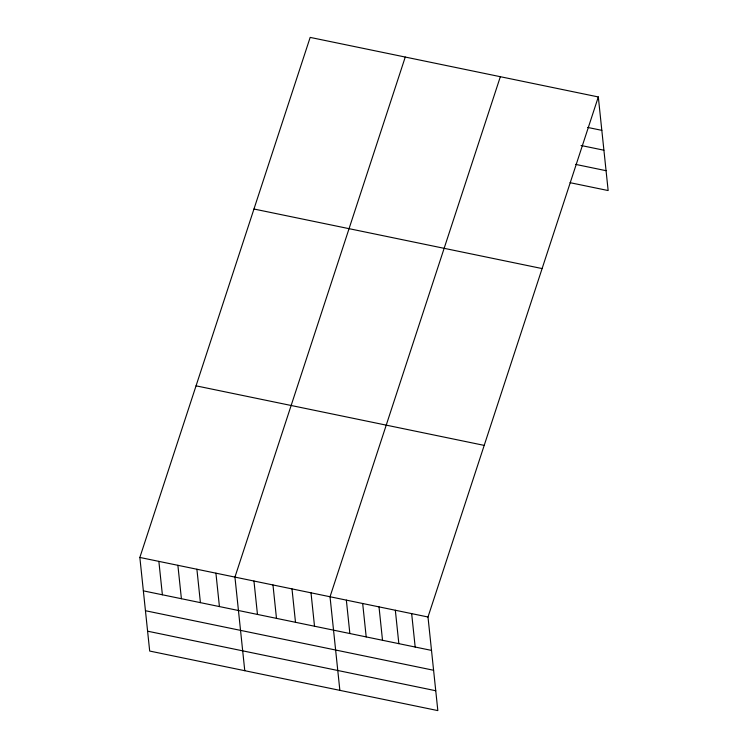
<?xml version="1.0" encoding="UTF-8"?>
<svg xmlns="http://www.w3.org/2000/svg" width="748" height="748" viewBox="0 0 748 748"><rect width="100%" height="100%" fill="white"/><g stroke="black" fill="none" stroke-linecap="round" stroke-linejoin="round"><path stroke-width="1.12" d="M598.316 96.95L427.996 616.997L437.832 710.6L149.684 651.05L139.848 557.447L310.168 37.4L598.316 96.95L608.152 190.553L570.051 182.68M405.257 57.054L234.937 577.101L244.774 670.704M500.347 76.698L330.027 596.754L339.863 690.357M587.676 127.431L601.822 130.348M581.056 145.495L603.917 150.217M575.586 164.382L606.067 170.684M253.965 209.019L542.104 268.569M196.051 385.837L484.199 445.387M139.848 557.447L427.996 616.997M143.364 590.855L431.502 650.405M145.449 610.723L433.588 670.264M147.599 631.19L435.738 690.731M411.662 613.622L415.177 647.029M395.337 610.246L398.843 643.654M379.012 606.88L382.518 640.279M362.677 603.505L366.193 636.903M346.352 600.13L349.858 633.528M311.009 592.818L314.515 626.226M291.991 588.891L295.497 622.299M272.973 584.964L276.48 618.362M253.955 581.028L257.462 614.435M215.92 573.174L219.426 606.572M196.902 569.237L200.408 602.645M177.884 565.31L181.399 598.718M158.866 561.383L162.381 594.782"/></g></svg>
